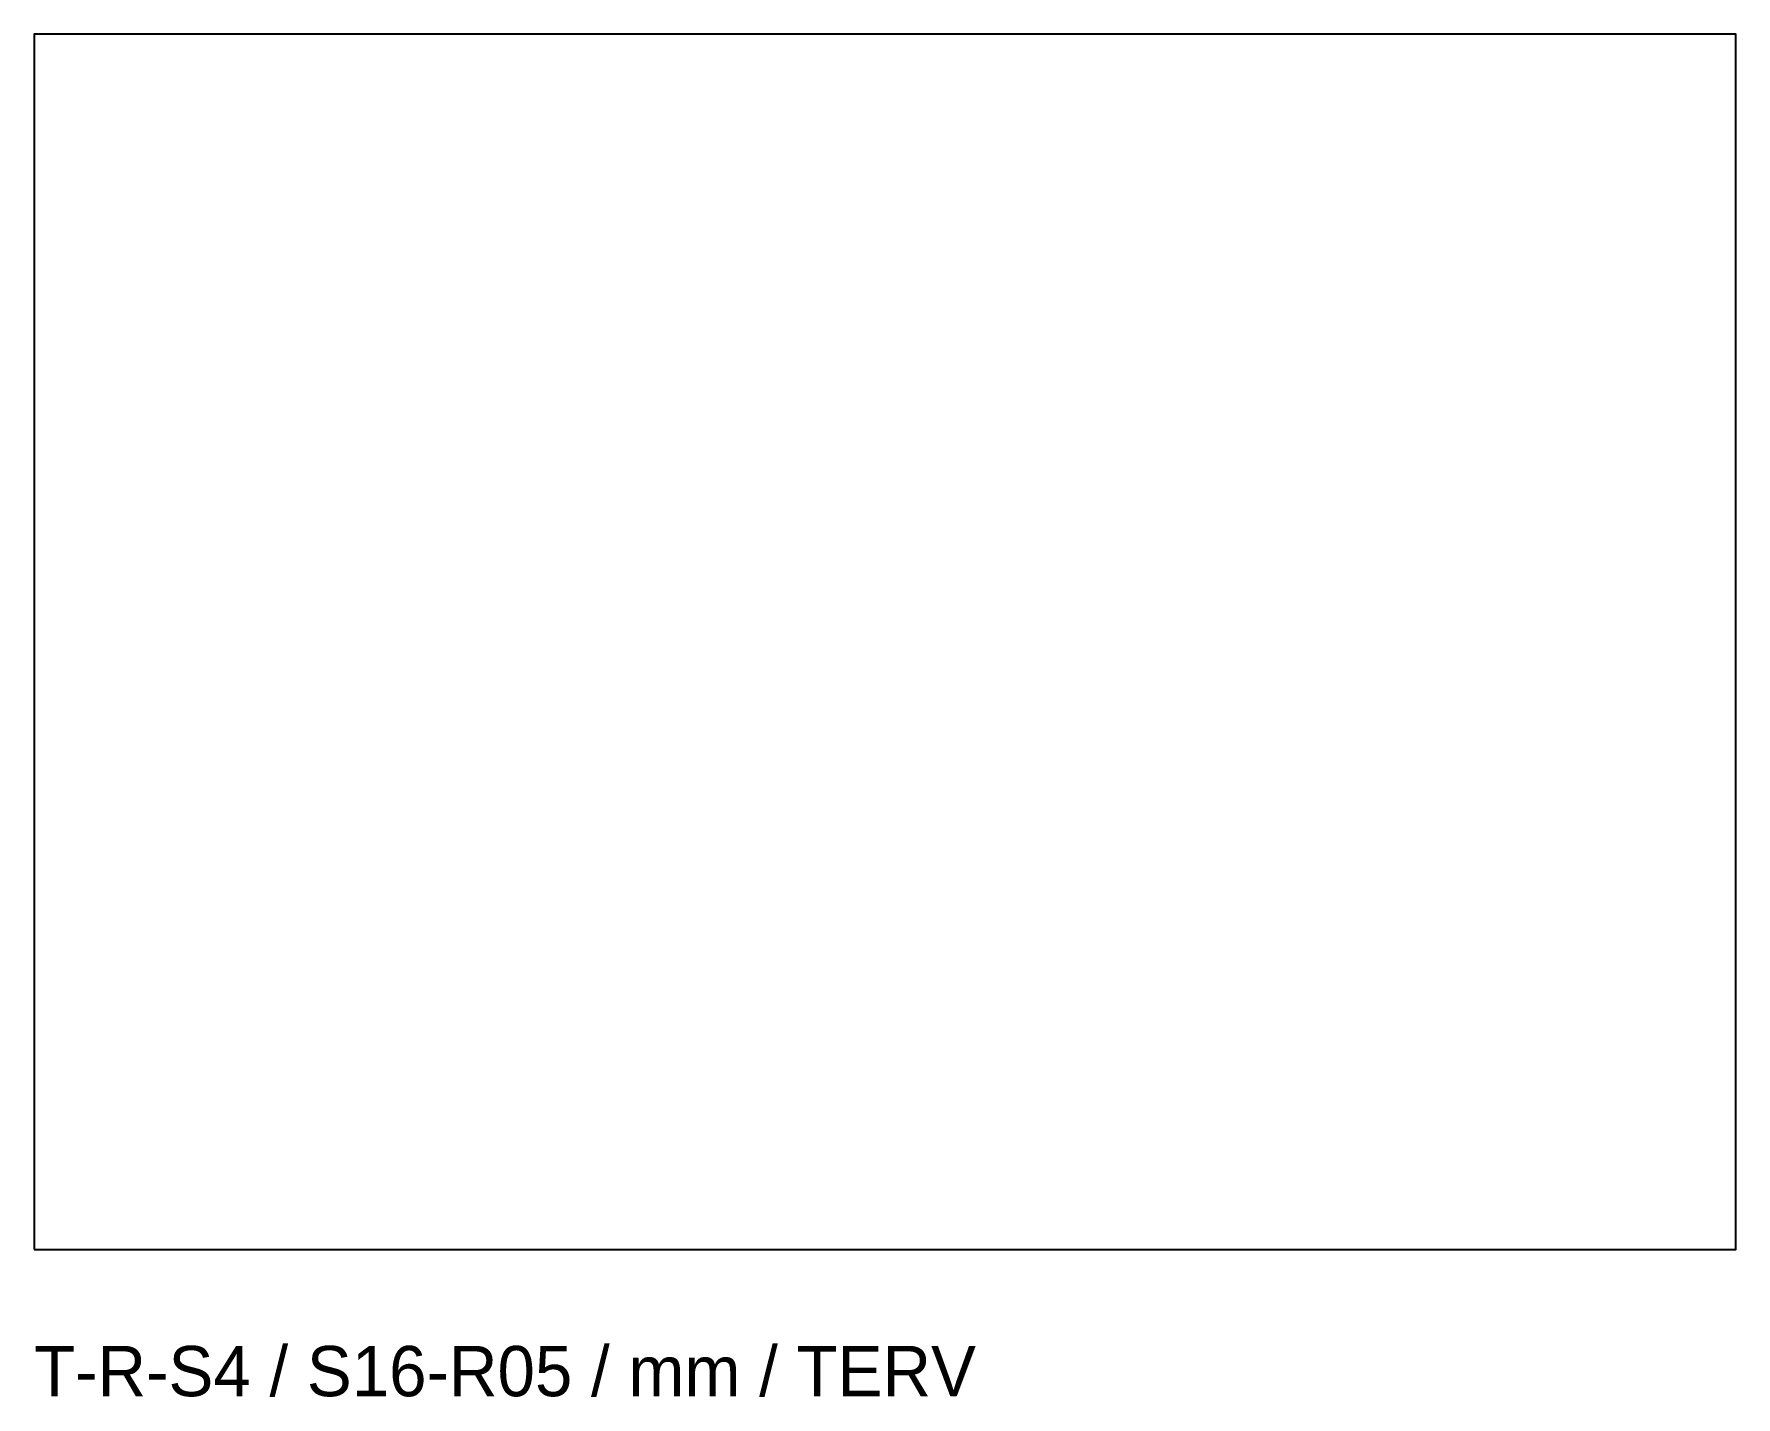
# Model space of a CAD drawing. Header units: millimetres. Extents: x 0 to 406, y -35 to 290.
import ezdxf

# ---------------------------------------------------------------- set-up
doc = ezdxf.new("R2010")
doc.units = ezdxf.units.MM

msp = doc.modelspace()

# ---------------------------------------------------------------- linework, layer by layer
msp.add_lwpolyline([(0, 0), (406, 0), (406, 290), (0, 290)], close=True)

# ---------------------------------------------------------------- texts
msp.add_text('T-R-S4 / S16-R05 / mm / TERV', height=12).set_placement((0, -35))

doc.saveas('drawing.dxf')
